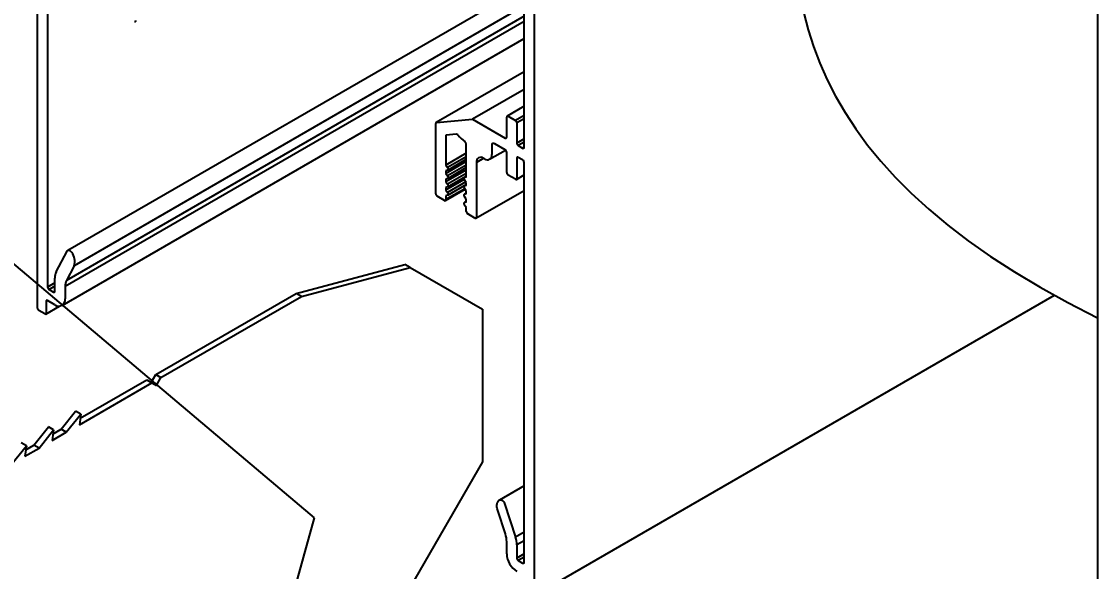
# Model space of a CAD drawing. Header units: inches. Extents: x -3.4 to 11.5, y -14.4 to 0.3.
# Drawn here: x 6.21 to 11.46, y -11.19 to -8.51 of the extents above; entities that cross this region are included whole.
import ezdxf
from ezdxf import colors
from ezdxf.entities.mleader import LeaderData, LeaderLine
from ezdxf.math import Vec2, Vec3

# ---------------------------------------------------------------- set-up
doc = ezdxf.new("R2010")
doc.units = ezdxf.units.IN
doc.header["$LTSCALE"] = 0.5
doc.header["$MEASUREMENT"] = 0
for name, color, linetype in [('Brackets', 181, 'CONTINUOUS'), ('FAB DWG', 221, 'CONTINUOUS'), ('Housing', 150, 'CONTINUOUS')]:
    doc.layers.add(name, color=color, linetype=linetype)
doc.layers.add('Text-Unprinted', color=131, linetype='CONTINUOUS', plot=False)
doc.styles.add('LSAD_Standard', font='arial.ttf')

msp = doc.modelspace()

# ---------------------------------------------------------------- linework, layer by layer
at = {"layer": 'Brackets', "transparency": 16777216}
for p, q in [((7.5513, -9.8346), (8.0816, -9.6926)), ((7.5767, -9.8493), (8.107, -9.7072)), ((8.107, -9.7072), (8.0816, -9.6926)), ((8.107, -9.7072), (8.4605, -9.9114)), ((6.8663, -10.2301), (7.5513, -9.8346)), ((6.8916, -10.2447), (7.5767, -9.8493)), ((7.5767, -9.8493), (7.5513, -9.8346)), ((8.4605, -9.9114), (8.4605, -10.6549)), ((6.8442, -10.2683), (6.8663, -10.2301)), ((6.8663, -10.2301), (6.8916, -10.2447)), ((6.4935, -10.4746), (6.8475, -10.2702)), ((6.4979, -10.4427), (6.8221, -10.2556)), ((6.8221, -10.2556), (6.8475, -10.2702)), ((6.8475, -10.2702), (6.8696, -10.283)), ((6.8696, -10.283), (6.8916, -10.2447)), ((6.4043, -10.4967), (6.4753, -10.4085)), ((6.4297, -10.5114), (6.5007, -10.4231)), ((6.5007, -10.4231), (6.4753, -10.4085)), ((6.5007, -10.4231), (6.4935, -10.4746)), ((6.2714, -10.5735), (6.3424, -10.4852)), ((6.3678, -10.4999), (6.3424, -10.4852)), ((6.365, -10.5194), (6.4043, -10.4967)), ((6.4297, -10.5114), (6.4043, -10.4967)), ((6.2968, -10.5881), (6.3678, -10.4999)), ((6.3678, -10.4999), (6.3605, -10.5513)), ((6.3605, -10.5513), (6.4297, -10.5114)), ((6.1639, -10.6649), (6.2348, -10.5766)), ((6.2348, -10.5766), (6.2094, -10.5619)), ((6.2348, -10.5766), (6.2276, -10.6281)), ((6.2276, -10.6281), (6.2968, -10.5881)), ((6.2321, -10.5962), (6.2714, -10.5735)), ((6.2968, -10.5881), (6.2714, -10.5735)), ((8.4605, -10.6549), (8.107, -11.2673))]:
    msp.add_line(p, q, dxfattribs=at)
at = {"layer": 'Housing', "transparency": 16777216}
for p, q in [((6.2892, -9.9053), (6.2892, -6.2487)), ((8.7128, -7.6485), (8.7128, -11.3044)), ((6.3387, -7.8449), (6.3387, -9.8032)), ((8.6633, -9.1215), (8.6633, -7.858)), ((8.6633, -8.339), (6.4372, -9.6241)), ((8.6633, -8.4316), (6.4676, -9.6991)), ((8.6633, -8.4811), (6.4302, -9.7702)), ((8.6633, -8.5079), (6.4236, -9.8009)), ((6.4091, -9.8924), (8.6633, -8.5911)), ((8.6633, -8.7531), (8.2347, -9.0006)), ((8.6633, -8.8392), (8.4117, -8.9844)), ((8.6633, -8.9215), (8.5805, -8.9693)), ((8.5784, -9.0725), (8.5784, -8.9738)), ((8.5855, -8.9698), (8.6209, -8.9902)), ((8.6633, -8.9657), (8.6209, -8.9902)), ((8.2327, -9.3481), (8.2326, -9.0051)), ((8.2362, -9.0001), (8.4117, -8.9844)), ((8.4117, -8.9844), (8.5714, -9.0766)), ((8.6633, -8.982), (8.6279, -9.0024)), ((8.6279, -9.0024), (8.6279, -9.1011)), ((8.3332, -9.0574), (8.2822, -9.062)), ((8.2822, -9.062), (8.2822, -9.2077)), ((8.6633, -9.0807), (8.6279, -9.1011)), ((8.3812, -9.2648), (8.3812, -9.1059)), ((8.5056, -9.1121), (8.5056, -9.157)), ((8.5714, -9.1337), (8.5198, -9.104)), ((8.6633, -9.097), (8.635, -9.1133)), ((8.635, -9.1133), (8.6562, -9.1256)), ((8.6633, -9.1215), (8.6562, -9.1256)), ((8.3812, -9.1505), (8.2822, -9.2077)), ((8.3812, -9.1672), (8.2901, -9.2199)), ((8.2905, -9.2321), (8.3812, -9.1798)), ((8.4661, -9.175), (8.4307, -9.1954)), ((8.4703, -9.1775), (8.4661, -9.175)), ((8.4953, -9.1799), (8.5731, -9.135)), ((8.5784, -9.2446), (8.5784, -9.146)), ((8.6279, -9.1746), (8.6279, -9.2732)), ((8.6562, -9.1827), (8.635, -9.1705)), ((8.3812, -9.1914), (8.2822, -9.2485)), ((8.2822, -9.2077), (8.2901, -9.2199)), ((8.3812, -9.2322), (8.2822, -9.2893)), ((8.2901, -9.2324), (8.2822, -9.2354)), ((8.2822, -9.2354), (8.2822, -9.2485)), ((8.3812, -9.2081), (8.2901, -9.2607)), ((8.2905, -9.273), (8.3812, -9.2206)), ((8.4307, -9.1954), (8.4307, -9.4624)), ((8.6633, -11.1452), (8.6633, -9.195)), ((8.2822, -9.2485), (8.2901, -9.2607)), ((8.2901, -9.2732), (8.2822, -9.2763)), ((8.2822, -9.2763), (8.2822, -9.2893)), ((8.3721, -9.2782), (8.2822, -9.3302)), ((8.2822, -9.2893), (8.2901, -9.3015)), ((8.3812, -9.2489), (8.2901, -9.3015)), ((8.3798, -9.2905), (8.2901, -9.3423)), ((8.2905, -9.3138), (8.3812, -9.2615)), ((8.3812, -9.2633), (8.3729, -9.2681)), ((8.3812, -9.2634), (8.3733, -9.2679)), ((8.3733, -9.2679), (8.3812, -9.2648)), ((8.3812, -9.2926), (8.3733, -9.2804)), ((8.6209, -9.2773), (8.5855, -9.2569)), ((8.6259, -9.2778), (8.6633, -9.2562)), ((8.2801, -9.3813), (8.3763, -9.3258)), ((8.2901, -9.314), (8.2822, -9.3171)), ((8.2822, -9.3171), (8.2822, -9.3302)), ((8.3747, -9.3233), (8.2822, -9.3767)), ((8.2822, -9.3302), (8.2901, -9.3423)), ((8.2905, -9.3546), (8.3812, -9.3023)), ((8.3812, -9.3042), (8.3729, -9.309)), ((8.3812, -9.3042), (8.3733, -9.3087)), ((8.3733, -9.3087), (8.3812, -9.3057)), ((8.3812, -9.3334), (8.3733, -9.3213)), ((8.3812, -9.3057), (8.3812, -9.2926)), ((8.3812, -9.3465), (8.3812, -9.3334)), ((8.4286, -9.467), (8.6633, -9.3315)), ((8.2751, -9.3808), (8.2398, -9.3604)), ((8.2901, -9.3548), (8.2822, -9.3579)), ((8.2822, -9.3579), (8.2822, -9.3767)), ((8.3812, -9.345), (8.3729, -9.3498)), ((8.3812, -9.3858), (8.3729, -9.3906)), ((8.3812, -9.345), (8.3733, -9.3496)), ((8.3733, -9.3496), (8.3812, -9.3465)), ((8.3812, -9.3742), (8.3733, -9.3621)), ((8.3812, -9.3859), (8.3733, -9.3904)), ((8.3733, -9.3904), (8.3812, -9.3873)), ((8.3812, -9.3873), (8.3812, -9.3742)), ((8.3812, -9.4151), (8.3733, -9.4029)), ((8.3812, -9.4339), (8.3812, -9.4151)), ((8.4236, -9.4665), (8.3883, -9.4461)), ((6.3807, -9.729), (6.4344, -9.6271)), ((6.4676, -9.6991), (6.4302, -9.7702)), ((6.3741, -9.8236), (6.3741, -9.7597)), ((6.3741, -9.7828), (6.3387, -9.8032)), ((6.3741, -9.7991), (6.3458, -9.8155)), ((6.3458, -9.8155), (6.367, -9.8277)), ((6.4236, -9.8009), (6.4236, -9.8604)), ((6.3741, -9.889), (6.3387, -9.8686)), ((8.7107, -11.309), (11.2503, -9.8429)), ((6.3246, -9.9339), (6.2963, -9.9175)), ((6.3296, -9.9344), (6.3966, -9.8957)), ((6.3316, -9.8726), (6.3316, -9.9298)), ((8.6633, -10.7722), (8.5428, -10.8417)), ((8.5677, -10.8586), (8.6213, -11.0225)), ((8.5718, -11.0066), (8.5344, -10.8922)), ((8.6633, -10.9982), (8.6213, -11.0225)), ((8.5784, -11.1044), (8.5784, -11.0449)), ((8.6633, -11.0404), (8.6279, -11.0608)), ((8.6279, -11.0608), (8.6279, -11.1248)), ((8.6633, -11.1044), (8.6279, -11.1248)), ((8.6633, -11.1207), (8.635, -11.137)), ((8.635, -11.137), (8.6562, -11.1493))]:
    msp.add_line(p, q, dxfattribs=at)
at = {"layer": 'Housing', "transparency": 16777216, "flags": 128}
for points in [[(8.2901, -9.2199), (8.2911, -9.2218), (8.2919, -9.2237), (8.2924, -9.2257), (8.2926, -9.2276), (8.2924, -9.2292), (8.2919, -9.2306), (8.2911, -9.2317), (8.2901, -9.2324)], [(8.2901, -9.2607), (8.2911, -9.2626), (8.2919, -9.2646), (8.2924, -9.2665), (8.2926, -9.2684), (8.2924, -9.2701), (8.2919, -9.2715), (8.2911, -9.2725), (8.2901, -9.2732)], [(8.3733, -9.2804), (8.3723, -9.2785), (8.3715, -9.2765), (8.371, -9.2746), (8.3708, -9.2727), (8.371, -9.271), (8.3715, -9.2696), (8.3723, -9.2686), (8.3733, -9.2679)], [(8.2901, -9.3015), (8.2911, -9.3034), (8.2919, -9.3054), (8.2924, -9.3074), (8.2926, -9.3092), (8.2924, -9.3109), (8.2919, -9.3123), (8.2911, -9.3133), (8.2901, -9.314)], [(8.2901, -9.3423), (8.2911, -9.3442), (8.2919, -9.3462), (8.2924, -9.3482), (8.2926, -9.35), (8.2924, -9.3517), (8.2919, -9.3531), (8.2911, -9.3542), (8.2901, -9.3548)], [(8.3733, -9.3213), (8.3723, -9.3194), (8.3715, -9.3174), (8.371, -9.3154), (8.3708, -9.3135), (8.371, -9.3119), (8.3715, -9.3105), (8.3723, -9.3094), (8.3733, -9.3087)], [(8.3733, -9.3621), (8.3723, -9.3602), (8.3715, -9.3582), (8.371, -9.3562), (8.3708, -9.3544), (8.371, -9.3527), (8.3715, -9.3513), (8.3723, -9.3502), (8.3733, -9.3496)], [(8.3733, -9.4029), (8.3723, -9.401), (8.3715, -9.399), (8.371, -9.3971), (8.3708, -9.3952), (8.371, -9.3935), (8.3715, -9.3921), (8.3723, -9.3911), (8.3733, -9.3904)], [(6.4344, -9.6271), (6.436, -9.6249), (6.4383, -9.6236), (6.441, -9.6231), (6.444, -9.6237), (6.4472, -9.6251), (6.4504, -9.6274), (6.4535, -9.6304), (6.4562, -9.634)], [(8.5344, -10.8922), (8.532, -10.8833), (8.5306, -10.8746), (8.5305, -10.8664), (8.5314, -10.859), (8.5335, -10.8525), (8.5367, -10.8472), (8.5408, -10.8431), (8.5459, -10.8403)], [(8.5459, -10.8403), (8.5486, -10.8399), (8.5516, -10.8403), (8.5548, -10.8417), (8.558, -10.844), (8.561, -10.847), (8.5637, -10.8505), (8.566, -10.8545), (8.5677, -10.8586)]]:
    msp.add_lwpolyline(points, dxfattribs=at)
at = {"layer": 'Housing', "transparency": 16777216}
for centre, radius, start, end in [((6.765, -8.504), 0.00437, 230.7935, 9.1933), ((8.5828, -8.9731), 0.00437, 50.7969, 189.2142), ((8.237, -9.0044), 0.0044, 100.5515, 189.2686), ((8.6126, -9.0031), 0.0154, 2.6055, 57.3946), ((8.3327, -9.0663), 0.00894, 34.7013, 86.9405), ((8.4894, -8.9379), 0.1937, 219.5613, 233.8035), ((8.5741, -9.0732), 0.00437, 230.7969, 9.2142), ((8.3656, -9.1067), 0.0156, 2.8541, 53.0929), ((8.5143, -9.1107), 0.00873, 50.7751, 189.2109), ((8.5631, -9.1467), 0.0154, 2.6055, 57.3946), ((8.6433, -9.1004), 0.0154, 182.6055, 237.3946), ((8.659, -9.1222), 0.00437, 230.7969, 9.2142), ((8.4522, -9.1919), 0.0218, 50.7969, 189.2143), ((8.4841, -9.1605), 0.0218, 230.7968, 9.2142), ((8.6323, -9.1739), 0.00437, 50.7969, 189.2142), ((8.6479, -9.1957), 0.0154, 2.6055, 57.3946), ((8.5938, -9.2439), 0.0154, 182.6055, 237.3946), ((8.6236, -9.2739), 0.00437, 230.7969, 9.2142), ((8.2481, -9.3474), 0.0154, 182.6143, 237.3939), ((8.2779, -9.3774), 0.00437, 230.7969, 9.2142), ((8.3966, -9.4332), 0.0154, 182.6055, 237.3946), ((8.4264, -9.4631), 0.00437, 230.7969, 9.2142), ((6.4006, -9.6773), 0.0705, 341.9883, 37.9766), ((6.4401, -9.7579), 0.066, 154.0641, 181.5684), ((6.3541, -9.8025), 0.0154, 182.6055, 237.3947), ((6.4896, -9.7991), 0.066, 154.0643, 181.5682), ((6.336, -9.8719), 0.00437, 50.7969, 189.2142), ((6.3698, -9.8243), 0.00437, 230.7972, 9.2143), ((6.3934, -9.8653), 0.0306, 230.7969, 9.2143), ((6.3046, -9.9046), 0.0154, 182.6055, 237.3945), ((6.3273, -9.9305), 0.00437, 230.7967, 9.2142), ((8.4538, -11.0467), 0.1247, 0.8304, 18.7806), ((8.5033, -11.0626), 0.1247, 0.8304, 18.7807), ((8.6859, -11.0995), 0.1076, 182.6055, 237.3945), ((8.6433, -11.1241), 0.0154, 182.6055, 237.3945), ((8.659, -11.1459), 0.00437, 230.7966, 9.2142)]:
    msp.add_arc(centre, radius, start, end, dxfattribs=at)
at = {"layer": 'Housing', "color": 1, "transparency": 16777216}
msp.add_open_spline([(8.5148, -4.8395), (10.1035, -5.6268), (9.9878, -7.3962), (9.872, -9.1656), (11.4607, -9.9529)], degree=3, dxfattribs=at)
at = {"layer": 'Text-Unprinted', "ltscale": 0.5, "transparency": 16777216}
msp.add_lwpolyline([(0, 0), (11.4607, 0), (11.4607, -14.3808), (0, -14.3808)], close=True, dxfattribs=at)

# ---------------------------------------------------------------- leaders
at = {"layer": 'FAB DWG', "ltscale": 0.5, "transparency": 16777216}
ml = msp.add_multileader_mtext('Standard', dxfattribs=at)
ml.set_content('\\A1;BK01096 (x2)', color=256, style='LSAD_Standard')
ml.set_leader_properties()
ml.build(insert=Vec2(0, 0))
ml.multileader.update_dxf_attribs({"text_left_attachment_type": 2, "dogleg_length": 0.36, "arrow_head_size": 0.1875})
ctx = ml.context
ctx.base_point, ctx.char_height, ctx.arrow_head_size, ctx.landing_gap_size, ctx.plane_origin = Vec3(7.5338, -12.3032), 0.1875, 0.1875, 0.09, Vec3(4.6181, 10.6749)
ctx.left_attachment = 2
notes = []
notes.append((ctx, [(0, (1, 1, 0), (7.2566, -12.3032), (1, 0), 0.2772, [(0, [(5.4005, -9.0421), (7.6395, -10.9281)], 0, [])])]))
ctx.mtext.insert, ctx.mtext.width, ctx.mtext.defined_height, ctx.mtext.flow_direction = Vec3(7.6238, -12.1803), 1.582491, 0.2036, 5
for ctx, leaders in notes:
    for number, flags, end, landing, length, lines in leaders:
        leader = LeaderData()
        leader.index, (leader.has_last_leader_line, leader.has_dogleg_vector, leader.attachment_direction) = number, flags
        leader.last_leader_point, leader.dogleg_vector, leader.dogleg_length = Vec3(end), Vec3(landing), length
        for number, points, colour, breaks in lines:
            line = LeaderLine()
            line.index, line.vertices, line.color, line.breaks = number, Vec3.list(points), colors.encode_raw_color(colour), breaks
            leader.lines.append(line)
        ctx.leaders.append(leader)

doc.saveas('drawing.dxf')
